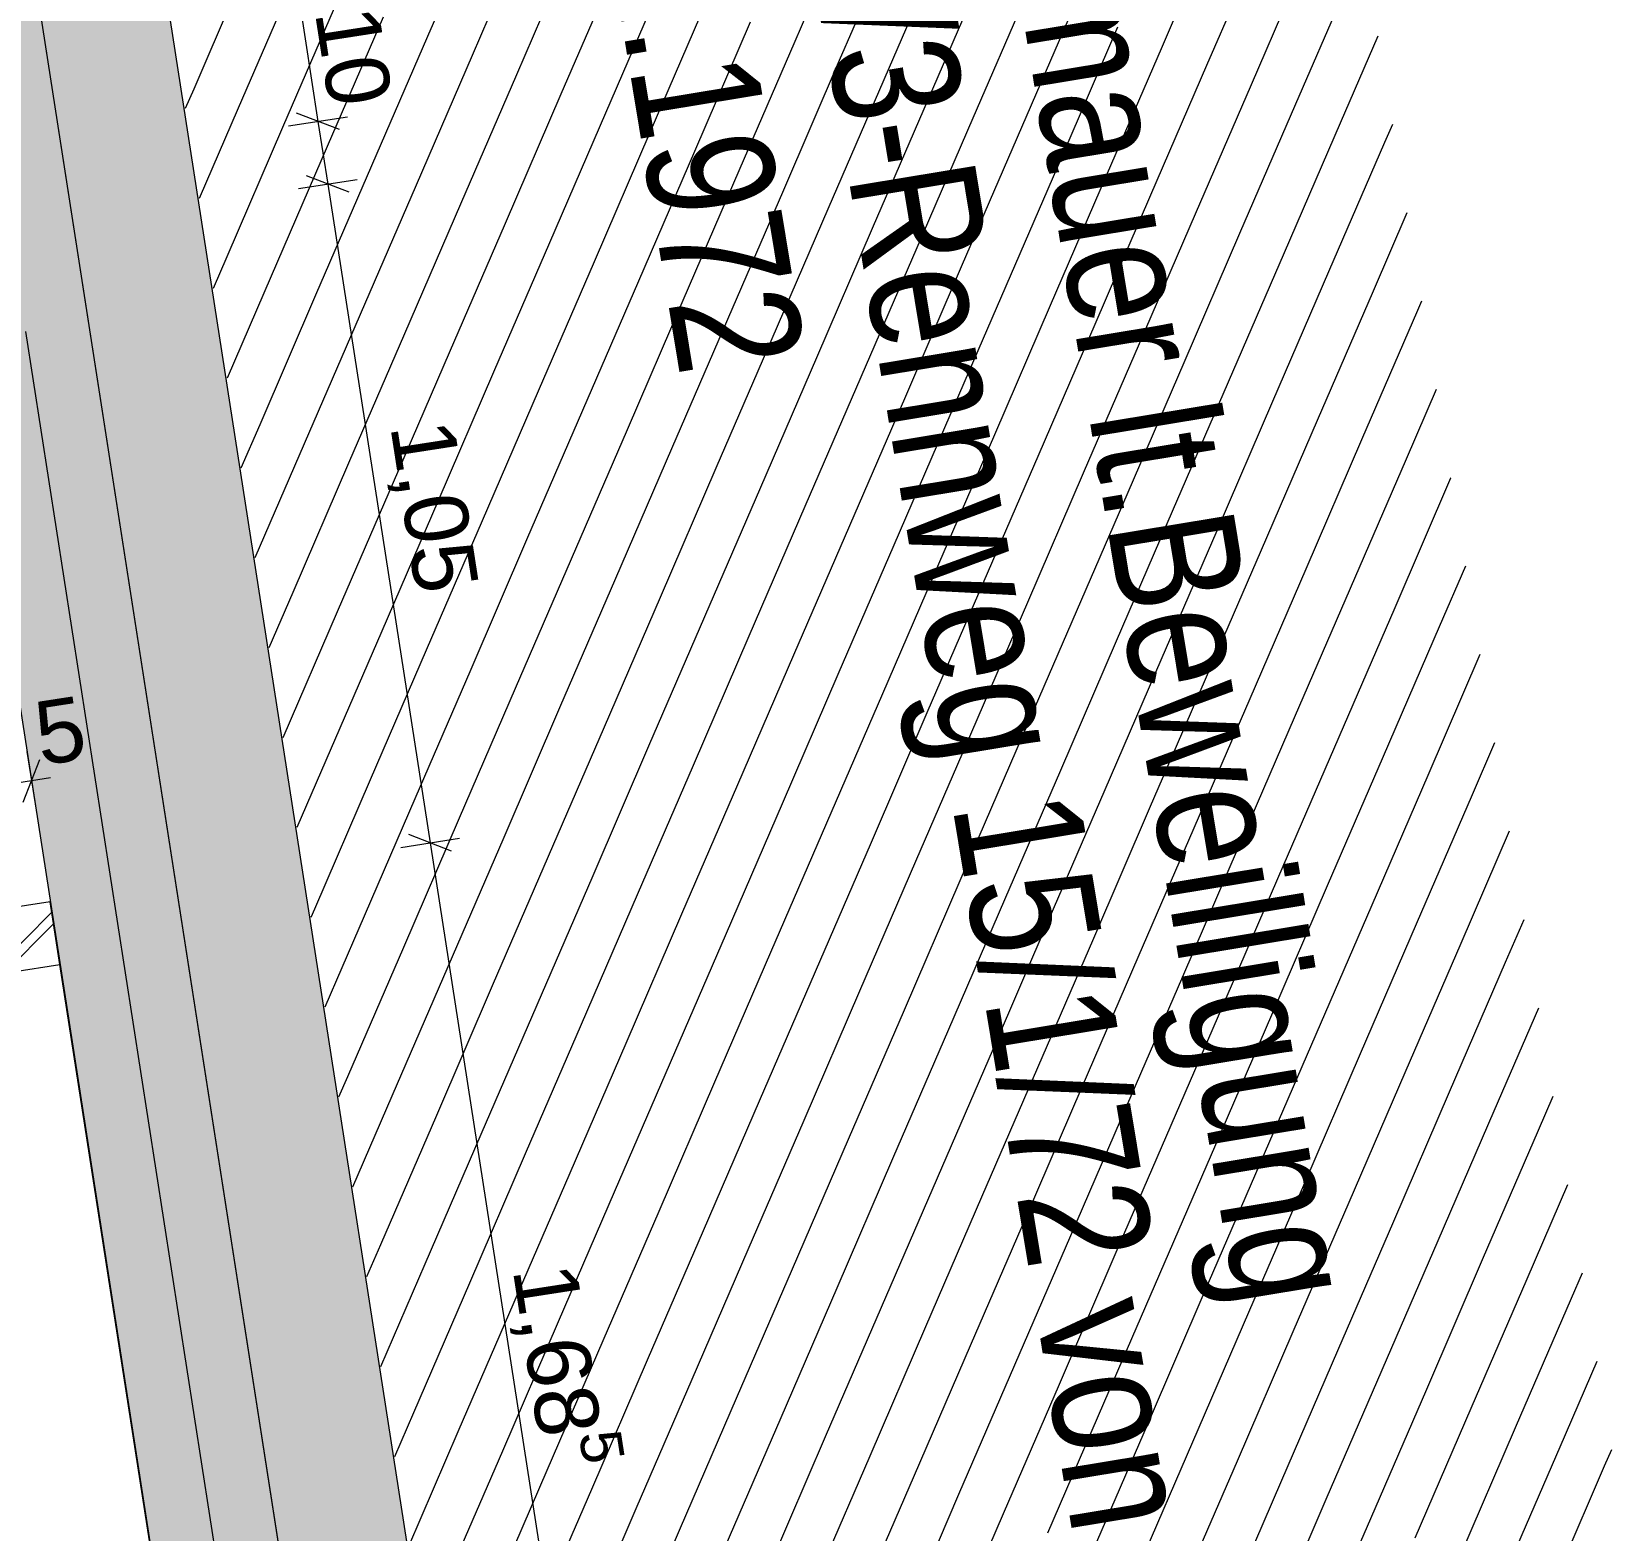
# Model space of a CAD drawing. Header units: millimetres. Extents: x 12535370 to 12566104, y 356204400 to 356234587.
# Drawn here: x 12555867 to 12558355, y 356214765 to 356217126 of the extents above; entities that cross this region are included whole.
import ezdxf
from ezdxf.enums import TextEntityAlignment as Align

# ---------------------------------------------------------------- set-up
doc = ezdxf.new("R2010")
doc.units = ezdxf.units.MM
doc.header["$MEASUREMENT"] = 0
doc.set_wipeout_variables(frame=1)
doc.linetypes.add('Dot & Dashed', pattern=[6702.78, 3527.78, -1763.89, 0, -1411.11])
doc.linetypes.add('Wipeout_Contour', pattern=[1000, 0, -1000])
for name, color, linetype in [('New_015 Innenwände', 7, 'Continuous'), ('New_035 Decken', 7, 'Continuous'), ('New_080 Raumdefinitionen', 7, 'Continuous'), ('New_290 Raster _ Achsen', 7, 'Continuous'), ('New_GRUNDSTÜCKSGRENZE', 7, 'Continuous')]:
    doc.layers.add(name, color=color, linetype=linetype)
for name, color, linetype, lineweight in [('New_015 Innenwände_Pen_No__1', 7, 'Continuous', 13), ('New_035 Decken_Pen_No__1', 7, 'Continuous', 13), ('New_255 Plangrafiken_Pen_No__1', 7, 'Continuous', 13), ('New_255 Plangrafiken_Pen_No__39', 8, 'Continuous', 13), ('New_290 Raster _ Achsen_Pen_No__108', 7, 'Continuous', 13), ('New_GRUNDSTÜCKSGRENZE_Pen_No__1', 7, 'Continuous', 13)]:
    doc.layers.add(name, color=color, linetype=linetype, lineweight=lineweight)
doc.styles.add('GENERATED_STYLE_1', font='arial.ttf')
doc.styles.add('GENERATED_STYLE_2', font='arial.ttf', dxfattribs={"width": 0.8})
doc.dimstyles.new('GENERATED_STYLE__3', dxfattribs={"dimtxt": 100, "dimasz": 47.5, "dimexe": 0.18, "dimexo": 2, "dimgap": 0, "dimtad": 1, "dimlfac": 0.001, "dimzin": 0, "dimdsep": 46, "dimtxsty": 'GENERATED_STYLE_1', "dimblk": 'ARROWHEAD_2', "dimblk1": 'ARROWHEAD_2', "dimblk2": 'ARROWHEAD_2', "dimcen": 0.09, "dimclrd": 7, "dimclre": 7, "dimclrt": 7, "dimadec": 0, "dimazin": 0, "dimtfac": 1, "dimtdec": 4, "dimtmove": 0, "dimatfit": 3, "dimfxl": 1, "dimtolj": 1, "dimtzin": 0, "dimarcsym": 0})

# ---------------------------------------------------------------- blocks, each defined once
blk = doc.blocks.new('*X27', base_point=(12240439.2, 356160438.4))
at = {"layer": 'New_255 Plangrafiken_Pen_No__39', "color": 8, "linetype": 'Continuous', "lineweight": 13}
for p, q in [((12556578.3, 356217322.5), (12556490.2, 356217118.6)), ((12556578.3, 356217322.5), (12556490.2, 356217118.6)), ((12557156.8, 356217314.6), (12557068.7, 356217110.7)), ((12557156.8, 356217314.6), (12557068.7, 356217110.7)), ((12557735.2, 356217306.6), (12557647.1, 356217102.7)), ((12557735.2, 356217306.6), (12557647.1, 356217102.7)), ((12556648.3, 356217292.2), (12556560.3, 356217088.3)), ((12556648.3, 356217292.2), (12556560.3, 356217088.3)), ((12557226.8, 356217284.3), (12557138.7, 356217080.4)), ((12557226.8, 356217284.3), (12557138.7, 356217080.4)), ((12556718.4, 356217262), (12556630.3, 356217058.1)), ((12556718.4, 356217262), (12556630.3, 356217058.1)), ((12557296.9, 356217254), (12557208.8, 356217050.1)), ((12557296.9, 356217254), (12557208.8, 356217050.1)), ((12557805.3, 356217276.4), (12557717.2, 356217072.5)), ((12557805.3, 356217276.4), (12557717.2, 356217072.5)), ((12556210, 356217239.6), (12556121.9, 356217035.7)), ((12556210, 356217239.6), (12556121.9, 356217035.7)), ((12556788.4, 356217231.7), (12556700.4, 356217027.8)), ((12556788.4, 356217231.7), (12556700.4, 356217027.8)), ((12557875.3, 356217246.1), (12557787.2, 356217042.2)), ((12557875.3, 356217246.1), (12557787.2, 356217042.2)), ((12556280, 356217209.4), (12556191.9, 356217005.5)), ((12556280, 356217209.4), (12556191.9, 356217005.5)), ((12557366.9, 356217223.8), (12557278.8, 356217019.9)), ((12557366.9, 356217223.8), (12557278.8, 356217019.9)), ((12557945.4, 356217215.9), (12557857.3, 356217011.9)), ((12557945.4, 356217215.9), (12557857.3, 356217011.9)), ((12556858.5, 356217201.4), (12556770.4, 356216997.5)), ((12556858.5, 356217201.4), (12556770.4, 356216997.5)), ((12557437, 356217193.5), (12557348.9, 356216989.6)), ((12557437, 356217193.5), (12557348.9, 356216989.6)), ((12556350.1, 356217179.1), (12556262, 356216975.2)), ((12556350.1, 356217179.1), (12556262, 356216975.2)), ((12556928.6, 356217171.2), (12556840.5, 356216967.3)), ((12556928.6, 356217171.2), (12556840.5, 356216967.3)), ((12557507, 356217163.3), (12557418.9, 356216959.3)), ((12557507, 356217163.3), (12557418.9, 356216959.3)), ((12556420.1, 356217148.8), (12556332.1, 356216944.9)), ((12556420.1, 356217148.8), (12556332.1, 356216944.9)), ((12556998.6, 356217140.9), (12556910.5, 356216937)), ((12556998.6, 356217140.9), (12556910.5, 356216937)), ((12557577.1, 356217133), (12557489, 356216929.1)), ((12557577.1, 356217133), (12557489, 356216929.1)), ((12556490.2, 356217118.6), (12556402.1, 356216914.7)), ((12556490.2, 356217118.6), (12556402.1, 356216914.7)), ((12557068.7, 356217110.7), (12556980.6, 356216906.7)), ((12557068.7, 356217110.7), (12556980.6, 356216906.7)), ((12557986.8, 356217119.2), (12557927.3, 356216981.7)), ((12557986.8, 356217119.2), (12557927.3, 356216981.7)), ((12556560.3, 356217088.3), (12556472.2, 356216884.4)), ((12556560.3, 356217088.3), (12556472.2, 356216884.4)), ((12557138.7, 356217080.4), (12557050.6, 356216876.5)), ((12557138.7, 356217080.4), (12557050.6, 356216876.5)), ((12557647.1, 356217102.7), (12557559, 356216898.8)), ((12557647.1, 356217102.7), (12557559, 356216898.8)), ((12556630.3, 356217058.1), (12556542.2, 356216854.2)), ((12556630.3, 356217058.1), (12556542.2, 356216854.2)), ((12557717.2, 356217072.5), (12557629.1, 356216868.6)), ((12557717.2, 356217072.5), (12557629.1, 356216868.6)), ((12556121.9, 356217035.7), (12556108.5, 356217004.8)), ((12556121.9, 356217035.7), (12556108.5, 356217004.8)), ((12557208.8, 356217050.1), (12557120.7, 356216846.2)), ((12557208.8, 356217050.1), (12557120.7, 356216846.2)), ((12557787.2, 356217042.2), (12557699.2, 356216838.3)), ((12557787.2, 356217042.2), (12557699.2, 356216838.3)), ((12556191.9, 356217005.5), (12556130.5, 356216863.2)), ((12556191.9, 356217005.5), (12556130.5, 356216863.2)), ((12556700.4, 356217027.8), (12556612.3, 356216823.9)), ((12556700.4, 356217027.8), (12556612.3, 356216823.9)), ((12557278.8, 356217019.9), (12557190.7, 356216816)), ((12557278.8, 356217019.9), (12557190.7, 356216816)), ((12557857.3, 356217011.9), (12557769.2, 356216808)), ((12557857.3, 356217011.9), (12557769.2, 356216808)), ((12556770.4, 356216997.5), (12556682.3, 356216793.6)), ((12556770.4, 356216997.5), (12556682.3, 356216793.6)), ((12557348.9, 356216989.6), (12557260.8, 356216785.7)), ((12557348.9, 356216989.6), (12557260.8, 356216785.7)), ((12557927.3, 356216981.7), (12557839.3, 356216777.8)), ((12557927.3, 356216981.7), (12557839.3, 356216777.8)), ((12556262, 356216975.2), (12556173.9, 356216771.3)), ((12556262, 356216975.2), (12556173.9, 356216771.3)), ((12556840.5, 356216967.3), (12556752.4, 356216763.4)), ((12556840.5, 356216967.3), (12556752.4, 356216763.4)), ((12557418.9, 356216959.3), (12557330.9, 356216755.4)), ((12557418.9, 356216959.3), (12557330.9, 356216755.4)), ((12558009.8, 356216980), (12557997.4, 356216951.4)), ((12558009.8, 356216980), (12557997.4, 356216951.4)), ((12556332.1, 356216944.9), (12556244, 356216741)), ((12556332.1, 356216944.9), (12556244, 356216741)), ((12556910.5, 356216937), (12556822.4, 356216733.1)), ((12556910.5, 356216937), (12556822.4, 356216733.1)), ((12557997.4, 356216951.4), (12557909.3, 356216747.5)), ((12557997.4, 356216951.4), (12557909.3, 356216747.5)), ((12556402.1, 356216914.7), (12556314, 356216710.8)), ((12556402.1, 356216914.7), (12556314, 356216710.8)), ((12556980.6, 356216906.7), (12556892.5, 356216702.8)), ((12556980.6, 356216906.7), (12556892.5, 356216702.8)), ((12557489, 356216929.1), (12557400.9, 356216725.2)), ((12557489, 356216929.1), (12557400.9, 356216725.2)), ((12556472.2, 356216884.4), (12556384.1, 356216680.5)), ((12556472.2, 356216884.4), (12556384.1, 356216680.5)), ((12557559, 356216898.8), (12557471, 356216694.9)), ((12557559, 356216898.8), (12557471, 356216694.9)), ((12557050.6, 356216876.5), (12556962.5, 356216672.6)), ((12557050.6, 356216876.5), (12556962.5, 356216672.6)), ((12557629.1, 356216868.6), (12557541, 356216664.7)), ((12557629.1, 356216868.6), (12557541, 356216664.7)), ((12556542.2, 356216854.2), (12556454.1, 356216650.2)), ((12556542.2, 356216854.2), (12556454.1, 356216650.2)), ((12557120.7, 356216846.2), (12557032.6, 356216642.3)), ((12557120.7, 356216846.2), (12557032.6, 356216642.3)), ((12557699.2, 356216838.3), (12557611.1, 356216634.4)), ((12557699.2, 356216838.3), (12557611.1, 356216634.4)), ((12558032.7, 356216840.8), (12557979.4, 356216717.2)), ((12558032.7, 356216840.8), (12557979.4, 356216717.2)), ((12556612.3, 356216823.9), (12556524.2, 356216620)), ((12556612.3, 356216823.9), (12556524.2, 356216620)), ((12557190.7, 356216816), (12557102.7, 356216612.1)), ((12557190.7, 356216816), (12557102.7, 356216612.1)), ((12557769.2, 356216808), (12557681.1, 356216604.1)), ((12557769.2, 356216808), (12557681.1, 356216604.1)), ((12556682.3, 356216793.6), (12556594.2, 356216589.7)), ((12556682.3, 356216793.6), (12556594.2, 356216589.7)), ((12557260.8, 356216785.7), (12557172.7, 356216581.8)), ((12557260.8, 356216785.7), (12557172.7, 356216581.8)), ((12556173.9, 356216771.3), (12556152.5, 356216721.7)), ((12556173.9, 356216771.3), (12556152.5, 356216721.7)), ((12556752.4, 356216763.4), (12556664.3, 356216559.5)), ((12556752.4, 356216763.4), (12556664.3, 356216559.5)), ((12557839.3, 356216777.8), (12557751.2, 356216573.9)), ((12557839.3, 356216777.8), (12557751.2, 356216573.9)), ((12556244, 356216741), (12556174.5, 356216580.1)), ((12556244, 356216741), (12556174.5, 356216580.1)), ((12556822.4, 356216733.1), (12556734.4, 356216529.2)), ((12556822.4, 356216733.1), (12556734.4, 356216529.2)), ((12557330.9, 356216755.4), (12557242.8, 356216551.5)), ((12557330.9, 356216755.4), (12557242.8, 356216551.5)), ((12557909.3, 356216747.5), (12557821.2, 356216543.6)), ((12557909.3, 356216747.5), (12557821.2, 356216543.6)), ((12556314, 356216710.8), (12556225.9, 356216506.9)), ((12556314, 356216710.8), (12556225.9, 356216506.9)), ((12557400.9, 356216725.2), (12557312.8, 356216521.3)), ((12557400.9, 356216725.2), (12557312.8, 356216521.3)), ((12557979.4, 356216717.2), (12557891.3, 356216513.3)), ((12557979.4, 356216717.2), (12557891.3, 356216513.3)), ((12556892.5, 356216702.8), (12556804.4, 356216498.9)), ((12556892.5, 356216702.8), (12556804.4, 356216498.9)), ((12557471, 356216694.9), (12557382.9, 356216491)), ((12557471, 356216694.9), (12557382.9, 356216491)), ((12558049.4, 356216687), (12557961.3, 356216483.1)), ((12558049.4, 356216687), (12557961.3, 356216483.1)), ((12558055.7, 356216701.6), (12558049.4, 356216687)), ((12558055.7, 356216701.6), (12558049.4, 356216687)), ((12556384.1, 356216680.5), (12556296, 356216476.6)), ((12556384.1, 356216680.5), (12556296, 356216476.6)), ((12556962.5, 356216672.6), (12556874.5, 356216468.7)), ((12556962.5, 356216672.6), (12556874.5, 356216468.7)), ((12557541, 356216664.7), (12557452.9, 356216460.7)), ((12557541, 356216664.7), (12557452.9, 356216460.7)), ((12556454.1, 356216650.2), (12556366, 356216446.3)), ((12556454.1, 356216650.2), (12556366, 356216446.3)), ((12557032.6, 356216642.3), (12556944.5, 356216438.4)), ((12557032.6, 356216642.3), (12556944.5, 356216438.4)), ((12557611.1, 356216634.4), (12557523, 356216430.5)), ((12557611.1, 356216634.4), (12557523, 356216430.5)), ((12556524.2, 356216620), (12556436.1, 356216416.1)), ((12556524.2, 356216620), (12556436.1, 356216416.1)), ((12557102.7, 356216612.1), (12557014.6, 356216408.1)), ((12557102.7, 356216612.1), (12557014.6, 356216408.1)), ((12556594.2, 356216589.7), (12556506.2, 356216385.8)), ((12556594.2, 356216589.7), (12556506.2, 356216385.8)), ((12557681.1, 356216604.1), (12557593, 356216400.2)), ((12557681.1, 356216604.1), (12557593, 356216400.2)), ((12556664.3, 356216559.5), (12556576.2, 356216355.5)), ((12556664.3, 356216559.5), (12556576.2, 356216355.5)), ((12557172.7, 356216581.8), (12557084.6, 356216377.9)), ((12557172.7, 356216581.8), (12557084.6, 356216377.9)), ((12557751.2, 356216573.9), (12557663.1, 356216370)), ((12557751.2, 356216573.9), (12557663.1, 356216370)), ((12558078.7, 356216562.4), (12558031.4, 356216452.8)), ((12558078.7, 356216562.4), (12558031.4, 356216452.8)), ((12557242.8, 356216551.5), (12557154.7, 356216347.6)), ((12557242.8, 356216551.5), (12557154.7, 356216347.6)), ((12557821.2, 356216543.6), (12557733.1, 356216339.7)), ((12557821.2, 356216543.6), (12557733.1, 356216339.7)), ((12556734.4, 356216529.2), (12556646.3, 356216325.3)), ((12556734.4, 356216529.2), (12556646.3, 356216325.3)), ((12557312.8, 356216521.3), (12557224.7, 356216317.4)), ((12557312.8, 356216521.3), (12557224.7, 356216317.4)), ((12557891.3, 356216513.3), (12557803.2, 356216309.4)), ((12557891.3, 356216513.3), (12557803.2, 356216309.4)), ((12556225.9, 356216506.9), (12556196.4, 356216438.5)), ((12556225.9, 356216506.9), (12556196.4, 356216438.5)), ((12556804.4, 356216498.9), (12556716.3, 356216295)), ((12556804.4, 356216498.9), (12556716.3, 356216295)), ((12557382.9, 356216491), (12557294.8, 356216287.1)), ((12557382.9, 356216491), (12557294.8, 356216287.1)), ((12557961.3, 356216483.1), (12557873.3, 356216279.2)), ((12557961.3, 356216483.1), (12557873.3, 356216279.2)), ((12556296, 356216476.6), (12556218.4, 356216297)), ((12556296, 356216476.6), (12556218.4, 356216297)), ((12556874.5, 356216468.7), (12556786.4, 356216264.8)), ((12556874.5, 356216468.7), (12556786.4, 356216264.8)), ((12557452.9, 356216460.7), (12557364.8, 356216256.8)), ((12557452.9, 356216460.7), (12557364.8, 356216256.8)), ((12556366, 356216446.3), (12556278, 356216242.4)), ((12556366, 356216446.3), (12556278, 356216242.4)), ((12556944.5, 356216438.4), (12556856.4, 356216234.5)), ((12556944.5, 356216438.4), (12556856.4, 356216234.5)), ((12558031.4, 356216452.8), (12557943.3, 356216248.9)), ((12558031.4, 356216452.8), (12557943.3, 356216248.9)), ((12556436.1, 356216416.1), (12556348, 356216212.2)), ((12556436.1, 356216416.1), (12556348, 356216212.2)), ((12557014.6, 356216408.1), (12556926.5, 356216204.2)), ((12557014.6, 356216408.1), (12556926.5, 356216204.2)), ((12557523, 356216430.5), (12557434.9, 356216226.6)), ((12557523, 356216430.5), (12557434.9, 356216226.6)), ((12558101.4, 356216422.6), (12558013.4, 356216218.6)), ((12558101.4, 356216422.6), (12558013.4, 356216218.6)), ((12558101.7, 356216423.2), (12558101.4, 356216422.6)), ((12558101.7, 356216423.2), (12558101.4, 356216422.6)), ((12556506.2, 356216385.8), (12556418.1, 356216181.9)), ((12556506.2, 356216385.8), (12556418.1, 356216181.9)), ((12557593, 356216400.2), (12557505, 356216196.3)), ((12557593, 356216400.2), (12557505, 356216196.3)), ((12557084.6, 356216377.9), (12556996.5, 356216174)), ((12557084.6, 356216377.9), (12556996.5, 356216174)), ((12557663.1, 356216370), (12557575, 356216166)), ((12557663.1, 356216370), (12557575, 356216166)), ((12556576.2, 356216355.5), (12556488.1, 356216151.6)), ((12556576.2, 356216355.5), (12556488.1, 356216151.6)), ((12557154.7, 356216347.6), (12557066.6, 356216143.7)), ((12557154.7, 356216347.6), (12557066.6, 356216143.7)), ((12557733.1, 356216339.7), (12557645.1, 356216135.8)), ((12557733.1, 356216339.7), (12557645.1, 356216135.8)), ((12556646.3, 356216325.3), (12556558.2, 356216121.4)), ((12556646.3, 356216325.3), (12556558.2, 356216121.4)), ((12557224.7, 356216317.4), (12557136.6, 356216113.4)), ((12557224.7, 356216317.4), (12557136.6, 356216113.4)), ((12557803.2, 356216309.4), (12557715.1, 356216105.5)), ((12557803.2, 356216309.4), (12557715.1, 356216105.5)), ((12556716.3, 356216295), (12556628.2, 356216091.1)), ((12556716.3, 356216295), (12556628.2, 356216091.1)), ((12557294.8, 356216287.1), (12557206.7, 356216083.2)), ((12557294.8, 356216287.1), (12557206.7, 356216083.2)), ((12558124.7, 356216284), (12558083.4, 356216188.4)), ((12558124.7, 356216284), (12558083.4, 356216188.4)), ((12556786.4, 356216264.8), (12556698.3, 356216060.8)), ((12556786.4, 356216264.8), (12556698.3, 356216060.8)), ((12557873.3, 356216279.2), (12557785.2, 356216075.3)), ((12557873.3, 356216279.2), (12557785.2, 356216075.3)), ((12556278, 356216242.4), (12556240.4, 356216155.4)), ((12556278, 356216242.4), (12556240.4, 356216155.4)), ((12556856.4, 356216234.5), (12556768.3, 356216030.6)), ((12556856.4, 356216234.5), (12556768.3, 356216030.6)), ((12557364.8, 356216256.8), (12557276.8, 356216052.9)), ((12557364.8, 356216256.8), (12557276.8, 356216052.9)), ((12557943.3, 356216248.9), (12557855.2, 356216045)), ((12557943.3, 356216248.9), (12557855.2, 356216045)), ((12556348, 356216212.2), (12556262.4, 356216013.9)), ((12556348, 356216212.2), (12556262.4, 356216013.9)), ((12557434.9, 356216226.6), (12557346.8, 356216022.7)), ((12557434.9, 356216226.6), (12557346.8, 356216022.7)), ((12558013.4, 356216218.6), (12557925.3, 356216014.7)), ((12558013.4, 356216218.6), (12557925.3, 356216014.7)), ((12556926.5, 356216204.2), (12556838.4, 356216000.3)), ((12556926.5, 356216204.2), (12556838.4, 356216000.3)), ((12557505, 356216196.3), (12557416.9, 356215992.4)), ((12557505, 356216196.3), (12557416.9, 356215992.4)), ((12558083.4, 356216188.4), (12557995.3, 356215984.5)), ((12558083.4, 356216188.4), (12557995.3, 356215984.5)), ((12556418.1, 356216181.9), (12556330, 356215978)), ((12556418.1, 356216181.9), (12556330, 356215978)), ((12556996.5, 356216174), (12556908.5, 356215970.1)), ((12556996.5, 356216174), (12556908.5, 356215970.1)), ((12557575, 356216166), (12557486.9, 356215962.1)), ((12557575, 356216166), (12557486.9, 356215962.1)), ((12556488.1, 356216151.6), (12556400, 356215947.7)), ((12556488.1, 356216151.6), (12556400, 356215947.7)), ((12557066.6, 356216143.7), (12556978.5, 356215939.8)), ((12557066.6, 356216143.7), (12556978.5, 356215939.8)), ((12557645.1, 356216135.8), (12557557, 356215931.9)), ((12557645.1, 356216135.8), (12557557, 356215931.9)), ((12558147.7, 356216144.8), (12558065.4, 356215954.2)), ((12558147.7, 356216144.8), (12558065.4, 356215954.2)), ((12556558.2, 356216121.4), (12556470.1, 356215917.5)), ((12556558.2, 356216121.4), (12556470.1, 356215917.5)), ((12557136.6, 356216113.4), (12557048.6, 356215909.5)), ((12557136.6, 356216113.4), (12557048.6, 356215909.5)), ((12556628.2, 356216091.1), (12556540.1, 356215887.2)), ((12556628.2, 356216091.1), (12556540.1, 356215887.2)), ((12557715.1, 356216105.5), (12557627, 356215901.6)), ((12557715.1, 356216105.5), (12557627, 356215901.6)), ((12556698.3, 356216060.8), (12556610.2, 356215856.9)), ((12556698.3, 356216060.8), (12556610.2, 356215856.9)), ((12557206.7, 356216083.2), (12557118.6, 356215879.3)), ((12557206.7, 356216083.2), (12557118.6, 356215879.3)), ((12557785.2, 356216075.3), (12557697.1, 356215871.3)), ((12557785.2, 356216075.3), (12557697.1, 356215871.3)), ((12557276.8, 356216052.9), (12557188.7, 356215849)), ((12557276.8, 356216052.9), (12557188.7, 356215849)), ((12557855.2, 356216045), (12557767.1, 356215841.1)), ((12557855.2, 356216045), (12557767.1, 356215841.1)), ((12556768.3, 356216030.6), (12556680.3, 356215826.7)), ((12556768.3, 356216030.6), (12556680.3, 356215826.7)), ((12557346.8, 356216022.7), (12557258.7, 356215818.7)), ((12557346.8, 356216022.7), (12557258.7, 356215818.7)), ((12557925.3, 356216014.7), (12557837.2, 356215810.8)), ((12557925.3, 356216014.7), (12557837.2, 356215810.8)), ((12556838.4, 356216000.3), (12556750.3, 356215796.4)), ((12556838.4, 356216000.3), (12556750.3, 356215796.4)), ((12557416.9, 356215992.4), (12557328.8, 356215788.5)), ((12557416.9, 356215992.4), (12557328.8, 356215788.5)), ((12558170.7, 356216005.6), (12558135.4, 356215923.9)), ((12558170.7, 356216005.6), (12558135.4, 356215923.9)), ((12556330, 356215978), (12556284.3, 356215872.3)), ((12556330, 356215978), (12556284.3, 356215872.3)), ((12556908.5, 356215970.1), (12556820.4, 356215766.1)), ((12556908.5, 356215970.1), (12556820.4, 356215766.1)), ((12557486.9, 356215962.1), (12557398.8, 356215758.2)), ((12557486.9, 356215962.1), (12557398.8, 356215758.2)), ((12557995.3, 356215984.5), (12557907.2, 356215780.6)), ((12557995.3, 356215984.5), (12557907.2, 356215780.6)), ((12556400, 356215947.7), (12556312, 356215743.8)), ((12556400, 356215947.7), (12556312, 356215743.8)), ((12556978.5, 356215939.8), (12556890.4, 356215735.9)), ((12556978.5, 356215939.8), (12556890.4, 356215735.9)), ((12558065.4, 356215954.2), (12557977.3, 356215750.3)), ((12558065.4, 356215954.2), (12557977.3, 356215750.3)), ((12556470.1, 356215917.5), (12556382, 356215713.5)), ((12556470.1, 356215917.5), (12556382, 356215713.5)), ((12557557, 356215931.9), (12557468.9, 356215728)), ((12557557, 356215931.9), (12557468.9, 356215728)), ((12558135.4, 356215923.9), (12558047.4, 356215720)), ((12558135.4, 356215923.9), (12558047.4, 356215720)), ((12556540.1, 356215887.2), (12556452.1, 356215683.3)), ((12556540.1, 356215887.2), (12556452.1, 356215683.3)), ((12557048.6, 356215909.5), (12556960.5, 356215705.6)), ((12557048.6, 356215909.5), (12556960.5, 356215705.6)), ((12557627, 356215901.6), (12557538.9, 356215697.7)), ((12557627, 356215901.6), (12557538.9, 356215697.7)), ((12557118.6, 356215879.3), (12557030.5, 356215675.4)), ((12557118.6, 356215879.3), (12557030.5, 356215675.4)), ((12557697.1, 356215871.3), (12557609, 356215667.4)), ((12557697.1, 356215871.3), (12557609, 356215667.4)), ((12558193.7, 356215866.4), (12558117.4, 356215689.8)), ((12558193.7, 356215866.4), (12558117.4, 356215689.8)), ((12556610.2, 356215856.9), (12556522.1, 356215653)), ((12556610.2, 356215856.9), (12556522.1, 356215653)), ((12557188.7, 356215849), (12557100.6, 356215645.1)), ((12557188.7, 356215849), (12557100.6, 356215645.1)), ((12557767.1, 356215841.1), (12557679.1, 356215637.2)), ((12557767.1, 356215841.1), (12557679.1, 356215637.2)), ((12556680.3, 356215826.7), (12556592.2, 356215622.8)), ((12556680.3, 356215826.7), (12556592.2, 356215622.8)), ((12557258.7, 356215818.7), (12557170.6, 356215614.8)), ((12557258.7, 356215818.7), (12557170.6, 356215614.8)), ((12556750.3, 356215796.4), (12556662.2, 356215592.5)), ((12556750.3, 356215796.4), (12556662.2, 356215592.5)), ((12557328.8, 356215788.5), (12557240.7, 356215584.6)), ((12557328.8, 356215788.5), (12557240.7, 356215584.6)), ((12557837.2, 356215810.8), (12557749.1, 356215606.9)), ((12557837.2, 356215810.8), (12557749.1, 356215606.9)), ((12556820.4, 356215766.1), (12556732.3, 356215562.2)), ((12556820.4, 356215766.1), (12556732.3, 356215562.2)), ((12557907.2, 356215780.6), (12557819.2, 356215576.6)), ((12557907.2, 356215780.6), (12557819.2, 356215576.6)), ((12556312, 356215743.8), (12556306.3, 356215730.7)), ((12556312, 356215743.8), (12556306.3, 356215730.7)), ((12557398.8, 356215758.2), (12557310.7, 356215554.3)), ((12557398.8, 356215758.2), (12557310.7, 356215554.3)), ((12557977.3, 356215750.3), (12557889.2, 356215546.4)), ((12557977.3, 356215750.3), (12557889.2, 356215546.4)), ((12556382, 356215713.5), (12556328.3, 356215589.2)), ((12556382, 356215713.5), (12556328.3, 356215589.2)), ((12556890.4, 356215735.9), (12556802.3, 356215532)), ((12556890.4, 356215735.9), (12556802.3, 356215532)), ((12557468.9, 356215728), (12557380.8, 356215524)), ((12557468.9, 356215728), (12557380.8, 356215524)), ((12558047.4, 356215720), (12557959.3, 356215516.1)), ((12558047.4, 356215720), (12557959.3, 356215516.1)), ((12558216.7, 356215727.2), (12558187.5, 356215659.5)), ((12558216.7, 356215727.2), (12558187.5, 356215659.5)), ((12556960.5, 356215705.6), (12556872.4, 356215501.7)), ((12556960.5, 356215705.6), (12556872.4, 356215501.7)), ((12557538.9, 356215697.7), (12557450.9, 356215493.8)), ((12557538.9, 356215697.7), (12557450.9, 356215493.8)), ((12558117.4, 356215689.8), (12558029.3, 356215485.9)), ((12558117.4, 356215689.8), (12558029.3, 356215485.9)), ((12556452.1, 356215683.3), (12556364, 356215479.4)), ((12556452.1, 356215683.3), (12556364, 356215479.4)), ((12557030.5, 356215675.4), (12556942.4, 356215471.4)), ((12557030.5, 356215675.4), (12556942.4, 356215471.4)), ((12557609, 356215667.4), (12557520.9, 356215463.5)), ((12557609, 356215667.4), (12557520.9, 356215463.5)), ((12556522.1, 356215653), (12556434, 356215449.1)), ((12556522.1, 356215653), (12556434, 356215449.1)), ((12557100.6, 356215645.1), (12557012.5, 356215441.2)), ((12557100.6, 356215645.1), (12557012.5, 356215441.2)), ((12557679.1, 356215637.2), (12557591, 356215433.3)), ((12557679.1, 356215637.2), (12557591, 356215433.3)), ((12558187.5, 356215659.5), (12558099.4, 356215455.6)), ((12558187.5, 356215659.5), (12558099.4, 356215455.6)), ((12556592.2, 356215622.8), (12556504.1, 356215418.8)), ((12556592.2, 356215622.8), (12556504.1, 356215418.8)), ((12557170.6, 356215614.8), (12557082.6, 356215410.9)), ((12557170.6, 356215614.8), (12557082.6, 356215410.9)), ((12556662.2, 356215592.5), (12556574.1, 356215388.6)), ((12556662.2, 356215592.5), (12556574.1, 356215388.6)), ((12557749.1, 356215606.9), (12557661, 356215403)), ((12557749.1, 356215606.9), (12557661, 356215403)), ((12558239.7, 356215588), (12558169.4, 356215425.3)), ((12558239.7, 356215588), (12558169.4, 356215425.3)), ((12556732.3, 356215562.2), (12556644.2, 356215358.3)), ((12556732.3, 356215562.2), (12556644.2, 356215358.3)), ((12557240.7, 356215584.6), (12557152.6, 356215380.7)), ((12557240.7, 356215584.6), (12557152.6, 356215380.7)), ((12557819.2, 356215576.6), (12557731.1, 356215372.7)), ((12557819.2, 356215576.6), (12557731.1, 356215372.7)), ((12557310.7, 356215554.3), (12557222.7, 356215350.4)), ((12557310.7, 356215554.3), (12557222.7, 356215350.4)), ((12557889.2, 356215546.4), (12557801.1, 356215342.5)), ((12557889.2, 356215546.4), (12557801.1, 356215342.5)), ((12556802.3, 356215532), (12556714.2, 356215328.1)), ((12556802.3, 356215532), (12556714.2, 356215328.1)), ((12557380.8, 356215524), (12557292.7, 356215320.1)), ((12557380.8, 356215524), (12557292.7, 356215320.1)), ((12557959.3, 356215516.1), (12557871.2, 356215312.2)), ((12557959.3, 356215516.1), (12557871.2, 356215312.2)), ((12556872.4, 356215501.7), (12556784.3, 356215297.8)), ((12556872.4, 356215501.7), (12556784.3, 356215297.8)), ((12557450.9, 356215493.8), (12557362.8, 356215289.9)), ((12557450.9, 356215493.8), (12557362.8, 356215289.9)), ((12556364, 356215479.4), (12556350.2, 356215447.6)), ((12556364, 356215479.4), (12556350.2, 356215447.6)), ((12556942.4, 356215471.4), (12556854.4, 356215267.5)), ((12556942.4, 356215471.4), (12556854.4, 356215267.5)), ((12557520.9, 356215463.5), (12557432.8, 356215259.6)), ((12557520.9, 356215463.5), (12557432.8, 356215259.6)), ((12558029.3, 356215485.9), (12557941.2, 356215281.9)), ((12558029.3, 356215485.9), (12557941.2, 356215281.9)), ((12556434, 356215449.1), (12556372.2, 356215306)), ((12556434, 356215449.1), (12556372.2, 356215306)), ((12557012.5, 356215441.2), (12556924.4, 356215237.3)), ((12557012.5, 356215441.2), (12556924.4, 356215237.3)), ((12558099.4, 356215455.6), (12558011.3, 356215251.7)), ((12558099.4, 356215455.6), (12558011.3, 356215251.7)), ((12558262.7, 356215448.8), (12558239.5, 356215395.1)), ((12558262.7, 356215448.8), (12558239.5, 356215395.1)), ((12556504.1, 356215418.8), (12556416, 356215214.9)), ((12556504.1, 356215418.8), (12556416, 356215214.9)), ((12557591, 356215433.3), (12557502.9, 356215229.3)), ((12557591, 356215433.3), (12557502.9, 356215229.3)), ((12558169.4, 356215425.3), (12558081.3, 356215221.4)), ((12558169.4, 356215425.3), (12558081.3, 356215221.4)), ((12556574.1, 356215388.6), (12556486.1, 356215184.7)), ((12556574.1, 356215388.6), (12556486.1, 356215184.7)), ((12557082.6, 356215410.9), (12556994.5, 356215207)), ((12557082.6, 356215410.9), (12556994.5, 356215207)), ((12557661, 356215403), (12557572.9, 356215199.1)), ((12557661, 356215403), (12557572.9, 356215199.1)), ((12558239.5, 356215395.1), (12558151.4, 356215191.2)), ((12558239.5, 356215395.1), (12558151.4, 356215191.2)), ((12557152.6, 356215380.7), (12557064.5, 356215176.7)), ((12557152.6, 356215380.7), (12557064.5, 356215176.7)), ((12557731.1, 356215372.7), (12557643, 356215168.8)), ((12557731.1, 356215372.7), (12557643, 356215168.8)), ((12556644.2, 356215358.3), (12556556.1, 356215154.4)), ((12556644.2, 356215358.3), (12556556.1, 356215154.4)), ((12557222.7, 356215350.4), (12557134.6, 356215146.5)), ((12557222.7, 356215350.4), (12557134.6, 356215146.5)), ((12557801.1, 356215342.5), (12557713, 356215138.6)), ((12557801.1, 356215342.5), (12557713, 356215138.6)), ((12556714.2, 356215328.1), (12556626.2, 356215124.2)), ((12556714.2, 356215328.1), (12556626.2, 356215124.2)), ((12557292.7, 356215320.1), (12557204.6, 356215116.2)), ((12557292.7, 356215320.1), (12557204.6, 356215116.2)), ((12556784.3, 356215297.8), (12556696.2, 356215093.9)), ((12556784.3, 356215297.8), (12556696.2, 356215093.9)), ((12557362.8, 356215289.9), (12557274.7, 356215086)), ((12557362.8, 356215289.9), (12557274.7, 356215086)), ((12557871.2, 356215312.2), (12557783.1, 356215108.3)), ((12557871.2, 356215312.2), (12557783.1, 356215108.3)), ((12558285.7, 356215309.6), (12558221.5, 356215160.9)), ((12558285.7, 356215309.6), (12558221.5, 356215160.9)), ((12556854.4, 356215267.5), (12556766.3, 356215063.6)), ((12556854.4, 356215267.5), (12556766.3, 356215063.6)), ((12557941.2, 356215281.9), (12557853.2, 356215078)), ((12557941.2, 356215281.9), (12557853.2, 356215078)), ((12557432.8, 356215259.6), (12557344.7, 356215055.7)), ((12557432.8, 356215259.6), (12557344.7, 356215055.7)), ((12558011.3, 356215251.7), (12557923.2, 356215047.8)), ((12558011.3, 356215251.7), (12557923.2, 356215047.8)), ((12556416, 356215214.9), (12556394.2, 356215164.5)), ((12556416, 356215214.9), (12556394.2, 356215164.5)), ((12556924.4, 356215237.3), (12556836.3, 356215033.4)), ((12556924.4, 356215237.3), (12556836.3, 356215033.4)), ((12557502.9, 356215229.3), (12557414.8, 356215025.4)), ((12557502.9, 356215229.3), (12557414.8, 356215025.4)), ((12558081.3, 356215221.4), (12557993.3, 356215017.5)), ((12558081.3, 356215221.4), (12557993.3, 356215017.5)), ((12556994.5, 356215207), (12556906.4, 356215003.1)), ((12556994.5, 356215207), (12556906.4, 356215003.1)), ((12557572.9, 356215199.1), (12557484.8, 356214995.2)), ((12557572.9, 356215199.1), (12557484.8, 356214995.2)), ((12558151.4, 356215191.2), (12558063.3, 356214987.2)), ((12558151.4, 356215191.2), (12558063.3, 356214987.2)), ((12556486.1, 356215184.7), (12556416.2, 356215022.9)), ((12556486.1, 356215184.7), (12556416.2, 356215022.9)), ((12557064.5, 356215176.7), (12556976.4, 356214972.8)), ((12557064.5, 356215176.7), (12556976.4, 356214972.8)), ((12557643, 356215168.8), (12557554.9, 356214964.9)), ((12557643, 356215168.8), (12557554.9, 356214964.9)), ((12558308.7, 356215170.4), (12558291.5, 356215130.6)), ((12558308.7, 356215170.4), (12558291.5, 356215130.6)), ((12556556.1, 356215154.4), (12556468, 356214950.5)), ((12556556.1, 356215154.4), (12556468, 356214950.5)), ((12557134.6, 356215146.5), (12557046.5, 356214942.6)), ((12557134.6, 356215146.5), (12557046.5, 356214942.6)), ((12558221.5, 356215160.9), (12558133.4, 356214957)), ((12558221.5, 356215160.9), (12558133.4, 356214957)), ((12556626.2, 356215124.2), (12556538.1, 356214920.2)), ((12556626.2, 356215124.2), (12556538.1, 356214920.2)), ((12557204.6, 356215116.2), (12557116.5, 356214912.3)), ((12557204.6, 356215116.2), (12557116.5, 356214912.3)), ((12557713, 356215138.6), (12557625, 356214934.7)), ((12557713, 356215138.6), (12557625, 356214934.7)), ((12558291.5, 356215130.6), (12558203.4, 356214926.7)), ((12558291.5, 356215130.6), (12558203.4, 356214926.7)), ((12556696.2, 356215093.9), (12556608.1, 356214890)), ((12556696.2, 356215093.9), (12556608.1, 356214890)), ((12557783.1, 356215108.3), (12557695, 356214904.4)), ((12557783.1, 356215108.3), (12557695, 356214904.4)), ((12557274.7, 356215086), (12557186.6, 356214882.1)), ((12557274.7, 356215086), (12557186.6, 356214882.1)), ((12557853.2, 356215078), (12557765.1, 356214874.1)), ((12557853.2, 356215078), (12557765.1, 356214874.1)), ((12556766.3, 356215063.6), (12556678.2, 356214859.7)), ((12556766.3, 356215063.6), (12556678.2, 356214859.7)), ((12557344.7, 356215055.7), (12557256.7, 356214851.8)), ((12557344.7, 356215055.7), (12557256.7, 356214851.8)), ((12557923.2, 356215047.8), (12557835.1, 356214843.9)), ((12557923.2, 356215047.8), (12557835.1, 356214843.9)), ((12556836.3, 356215033.4), (12556748.2, 356214829.5)), ((12556836.3, 356215033.4), (12556748.2, 356214829.5)), ((12557414.8, 356215025.4), (12557326.7, 356214821.5)), ((12557414.8, 356215025.4), (12557326.7, 356214821.5)), ((12557993.3, 356215017.5), (12557905.2, 356214813.6)), ((12557993.3, 356215017.5), (12557905.2, 356214813.6)), ((12558331.7, 356215031.2), (12558273.5, 356214896.5)), ((12558331.7, 356215031.2), (12558273.5, 356214896.5)), ((12556906.4, 356215003.1), (12556818.3, 356214799.2)), ((12556906.4, 356215003.1), (12556818.3, 356214799.2)), ((12557484.8, 356214995.2), (12557396.8, 356214791.3)), ((12557484.8, 356214995.2), (12557396.8, 356214791.3)), ((12556976.4, 356214972.8), (12556888.3, 356214768.9)), ((12556976.4, 356214972.8), (12556888.3, 356214768.9)), ((12558063.3, 356214987.2), (12557975.2, 356214783.3)), ((12558063.3, 356214987.2), (12557975.2, 356214783.3)), ((12556468, 356214950.5), (12556438.1, 356214881.3)), ((12556468, 356214950.5), (12556438.1, 356214881.3)), ((12557046.5, 356214942.6), (12556958.4, 356214738.7)), ((12557046.5, 356214942.6), (12556958.4, 356214738.7)), ((12557554.9, 356214964.9), (12557466.8, 356214761)), ((12557554.9, 356214964.9), (12557466.8, 356214761)), ((12558133.4, 356214957), (12558045.3, 356214753.1)), ((12558133.4, 356214957), (12558045.3, 356214753.1)), ((12556538.1, 356214920.2), (12556460.1, 356214739.8)), ((12556538.1, 356214920.2), (12556460.1, 356214739.8)), ((12557625, 356214934.7), (12557536.9, 356214730.7)), ((12557625, 356214934.7), (12557536.9, 356214730.7)), ((12558203.4, 356214926.7), (12558115.3, 356214722.8)), ((12558203.4, 356214926.7), (12558115.3, 356214722.8)), ((12557116.5, 356214912.3), (12557028.5, 356214708.4)), ((12557116.5, 356214912.3), (12557028.5, 356214708.4)), ((12557695, 356214904.4), (12557606.9, 356214700.5)), ((12557695, 356214904.4), (12557606.9, 356214700.5)), ((12558273.5, 356214896.5), (12558185.4, 356214692.6)), ((12558273.5, 356214896.5), (12558185.4, 356214692.6)), ((12558354.7, 356214892), (12558343.5, 356214866.2)), ((12558354.7, 356214892), (12558343.5, 356214866.2)), ((12556608.1, 356214890), (12556520, 356214686.1)), ((12556608.1, 356214890), (12556520, 356214686.1)), ((12557186.6, 356214882.1), (12557098.5, 356214678.1)), ((12557186.6, 356214882.1), (12557098.5, 356214678.1)), ((12557765.1, 356214874.1), (12557677, 356214670.2)), ((12557765.1, 356214874.1), (12557677, 356214670.2)), ((12558343.5, 356214866.2), (12558255.4, 356214662.3)), ((12558343.5, 356214866.2), (12558255.4, 356214662.3)), ((12556678.2, 356214859.7), (12556590.1, 356214655.8)), ((12556678.2, 356214859.7), (12556590.1, 356214655.8)), ((12557256.7, 356214851.8), (12557168.6, 356214647.9)), ((12557256.7, 356214851.8), (12557168.6, 356214647.9)), ((12557835.1, 356214843.9), (12557747, 356214640)), ((12557835.1, 356214843.9), (12557747, 356214640)), ((12556748.2, 356214829.5), (12556660.2, 356214625.5)), ((12556748.2, 356214829.5), (12556660.2, 356214625.5)), ((12557326.7, 356214821.5), (12557238.6, 356214617.6)), ((12557326.7, 356214821.5), (12557238.6, 356214617.6)), ((12556818.3, 356214799.2), (12556730.2, 356214595.3)), ((12556818.3, 356214799.2), (12556730.2, 356214595.3)), ((12557396.8, 356214791.3), (12557308.7, 356214587.4)), ((12557396.8, 356214791.3), (12557308.7, 356214587.4)), ((12557905.2, 356214813.6), (12557817.1, 356214609.7)), ((12557905.2, 356214813.6), (12557817.1, 356214609.7)), ((12556888.3, 356214768.9), (12556800.3, 356214565)), ((12556888.3, 356214768.9), (12556800.3, 356214565)), ((12557975.2, 356214783.3), (12557887.1, 356214579.4)), ((12557975.2, 356214783.3), (12557887.1, 356214579.4))]:
    blk.add_line(p, q, dxfattribs=at)
blk = doc.blocks.new('Fill_1', base_point=(12240439.2, 356160438.4))
at = {"layer": 'New_255 Plangrafiken_Pen_No__39', "color": 8, "linetype": 'Continuous', "lineweight": 13}
blk.add_blockref('*X27', (12240439.2, 356160438.4), dxfattribs=at)
blk = doc.blocks.new('Slab_1', base_point=(12539360.9, 356214097.6))
at = {"layer": 'New_035 Decken_Pen_No__1', "color": 7, "linetype": 'Continuous', "lineweight": 13, "flags": 128}
blk.add_lwpolyline([(12539360.9, 356214097.6), (12557578.6, 356206227.8), (12554930.7, 356223270.2), (12544734.3, 356227674.9), (12543285.2, 356224007.9), (12543065.9, 356223453.8), (12542457.4, 356221915.9), (12541606.4, 356219765.4), (12540339.4, 356216563.5), (12539802, 356215205.5)], close=True, dxfattribs=at)
blk = doc.blocks.new('Wall_7', base_point=(12555111.4, 356223410.1))
at = {"layer": 'New_015 Innenwände', "linetype": 'Continuous', "lineweight": 0, "true_color": 0x000000}
h = blk.add_hatch(dxfattribs=at)
h.set_pattern_fill('BETON_BEWEHRT_SN46', color=18, style=0, pattern_type=2)
h.set_pattern_definition([(45, (12240439.16, 356160438.36), (-70.710678, 70.710678), [30, -20]), (45, (12240403.8, 356160473.71), (-70.710678, 70.710678), [100, 0])])
h.paths.add_polyline_path([(12555404.4, 356218918.6), (12557325.4, 356206555.1), (12557542.4, 356206461.3), (12555621.4, 356218824.9)])
h = blk.add_hatch(dxfattribs=at)
h.set_pattern_fill('DÄMMSTOFF__POLYSTYROL_EPS', color=18, style=0, pattern_type=2)
h.set_pattern_definition([(188.831587, (12240439.157, 356160438.356), (-7.9776854, 51.345463), [30, -60]), (188.831587, (12240398.68, 356160405.774), (-7.9776854, 51.345463), [30, -60]), (248.831587, (12240409.51, 356160433.75), (-48.455318, 18.763853), [30, -60]), (248.831587, (12240417.49, 356160382.404), (-48.455318, 18.763853), [30, -60]), (308.831587, (12240439.157, 356160438.356), (40.477632, 32.5816096), [30, -60]), (308.831587, (12240447.134, 356160387.01), (40.477632, 32.5816096), [30, -60])])
h.paths.add_polyline_path([(12555621.4, 356218824.9), (12557578.6, 356206227.8), (12557795.6, 356206134.1), (12555838.4, 356218731.2)])
at = {"layer": 'New_015 Innenwände_Pen_No__1', "color": 7, "linetype": 'Continuous', "lineweight": 13}
blk.add_line((12557542.4, 356206461.3), (12555621.4, 356218824.9), dxfattribs=at)
at = {"layer": 'New_015 Innenwände_Pen_No__1', "color": 7, "linetype": 'Continuous', "lineweight": 13, "flags": 128}
for points in [[(12557831.9, 356205900.5), (12555147.7, 356223176.5)], [(12555404.4, 356218918.6), (12557325.4, 356206555.1)]]:
    blk.add_lwpolyline(points, dxfattribs=at)
blk = doc.blocks.new('Wall_65', base_point=(12555451.3, 356215686.3))
at = {"color": 254, "linetype": 'Wipeout_Contour', "lineweight": 0, "ltscale": 1425747521.54951}
blk.add_wipeout([(12555466.6, 356215587.5), (12555911.3, 356215656.6), (12555895.9, 356215755.4), (12555451.3, 356215686.3)], dxfattribs=at).dxf.layer = 'New_015 Innenwände'
at = {"layer": 'New_015 Innenwände', "linetype": 'Continuous', "lineweight": 0, "true_color": 0x000000}
h = blk.add_hatch(dxfattribs=at)
h.set_pattern_fill('INSULATION', color=18, style=0, pattern_type=2)
h.set_pattern_definition([(45, (12240439.16, 356160438.356), (-53.033009, 53.033009), []), (45, (12240428.55, 356160448.96), (-53.033009, 53.033009), [])])
h.paths.add_polyline_path([(12555466.6, 356215587.5), (12555911.3, 356215656.6), (12555895.9, 356215755.4), (12555451.3, 356215686.3)])
at = {"layer": 'New_015 Innenwände_Pen_No__1', "color": 7, "linetype": 'Continuous', "lineweight": 13, "flags": 128}
for points in [[(12555895.9, 356215755.4), (12555451.3, 356215686.3)], [(12555911.3, 356215656.6), (12555895.9, 356215755.4)], [(12555466.6, 356215587.5), (12555911.3, 356215656.6)]]:
    blk.add_lwpolyline(points, dxfattribs=at)
blk = doc.blocks.new('Standard grid marker[49]', base_point=(12557581.8, 356205556.1))
at = {"layer": 'New_290 Raster _ Achsen_Pen_No__108', "color": 7, "linetype": 'Dot & Dashed', "lineweight": 13}
blk.add_line((12557428.3, 356206544.2), (12554130.1, 356227771.8), dxfattribs=at)
at = {"layer": 'New_290 Raster _ Achsen_Pen_No__108', "color": 7, "lineweight": 13, "style": 'GENERATED_STYLE_1'}
for tag, p in [('AC_MarkerText_1_1', (12553993, 356228998.9)), ('AC_MarkerText_1_0', (12557652, 356205449.2))]:
    blk.add_attdef(tag, text='', height=150, rotation=336.6365, dxfattribs=at).set_placement(p, align=Align.TOP_CENTER)
blk = doc.blocks.new('*D240', base_point=(12240439.2, 356160438.4))
at = {"layer": 'New_GRUNDSTÜCKSGRENZE_Pen_No__1', "color": 7, "linetype": 'Continuous', "lineweight": 13, "transparency": 16777216}
for p, q in [((12556194.8, 356217775.2), (12556210.2, 356217676.4)), ((12556163.8, 356217669.2), (12556256.5, 356217683.6)), ((12556243.8, 356217663.4), (12556176.5, 356217689.4)), ((12556210.2, 356217676.4), (12556317.6, 356216984.7)), ((12556271.3, 356216977.5), (12556363.9, 356216991.9)), ((12556351.3, 356216971.7), (12556284, 356216997.7)), ((12556317.6, 356216984.7), (12556333, 356216885.9))]:
    blk.add_line(p, q, dxfattribs=at)
at = {"layer": 'New_GRUNDSTÜCKSGRENZE_Pen_No__1', "color": 7, "lineweight": 13, "transparency": 16777216, "char_height": 100, "attachment_point": 7, "rotation": 278.8316, "style": 'GENERATED_STYLE_1'}
for s, insert in [('\\A1;{\\pql;\\fArial|b0|i0|c0|p0;\\W1.000000;10}', (12556232.7, 356217661.6)), ('\\A1;{\\pql;\\fArial|b0|i0|c0|p0;\\W1.000000;70}', (12556271.9, 356217409)), ('\\A1;{\\pql;\\fArial|b0|i0|c0|p0;\\W1.000000;10}', (12556311.2, 356217156.4))]:
    blk.add_mtext(s, dxfattribs=dict(at, insert=insert))
blk = doc.blocks.new('ARROWHEAD_2')
at = {"color": 0, "linetype": 'Continuous', "lineweight": 0}
for p, q in [((-0.378, -0.655), (0.378, 0.655)), ((0, 0), (-1, 0))]:
    blk.add_line(p, q, dxfattribs=at)
blk = doc.blocks.new('*D241', base_point=(12240439.2, 356160438.4))
at = {"layer": 'New_GRUNDSTÜCKSGRENZE_Pen_No__1', "color": 7, "linetype": 'Continuous', "lineweight": 13, "transparency": 16777216}
for p, q in [((12556351.3, 356216971.7), (12556284, 356216997.7)), ((12556317.6, 356216984.7), (12556333, 356216885.9)), ((12556286.7, 356216878.7), (12556379.3, 356216893.1)), ((12556366.6, 356216872.9), (12556299.3, 356216898.9)), ((12556333, 356216885.9), (12556494.2, 356215848.3))]:
    blk.add_line(p, q, dxfattribs=at)
blk = doc.blocks.new('*D242', base_point=(12240439.2, 356160438.4))
at = {"layer": 'New_GRUNDSTÜCKSGRENZE_Pen_No__1', "color": 7, "linetype": 'Continuous', "lineweight": 13, "transparency": 16777216}
for p, q in [((12556366.6, 356216872.9), (12556299.3, 356216898.9)), ((12556333, 356216885.9), (12556494.2, 356215848.3)), ((12556527.8, 356215835.3), (12556460.5, 356215861.4)), ((12556447.9, 356215841.1), (12556540.5, 356215855.5)), ((12556494.2, 356215848.3), (12556753, 356214182.8))]:
    blk.add_line(p, q, dxfattribs=at)
at = {"layer": 'New_GRUNDSTÜCKSGRENZE_Pen_No__1', "color": 7, "lineweight": 13, "transparency": 16777216, "insert": (12556412.9, 356216502.1), "char_height": 100, "attachment_point": 7, "rotation": 278.8316, "style": 'GENERATED_STYLE_1'}
blk.add_mtext('\\A1;{\\pql;\\fArial|b0|i0|c0|p0;\\W1.000000;1,05}', dxfattribs=at)
blk = doc.blocks.new('*D243', base_point=(12240439.2, 356160438.4))
at = {"layer": 'New_GRUNDSTÜCKSGRENZE_Pen_No__1', "color": 7, "linetype": 'Continuous', "lineweight": 13, "transparency": 16777216}
for p, q in [((12556527.8, 356215835.3), (12556460.5, 356215861.4)), ((12556494.2, 356215848.3), (12556753, 356214182.8)), ((12556786.6, 356214169.8), (12556719.3, 356214195.9))]:
    blk.add_line(p, q, dxfattribs=at)
at = {"layer": 'New_GRUNDSTÜCKSGRENZE_Pen_No__1', "color": 7, "lineweight": 13, "transparency": 16777216, "insert": (12556595.3, 356215171.7), "char_height": 100, "attachment_point": 7, "rotation": 278.8316, "style": 'GENERATED_STYLE_1'}
blk.add_mtext('\\A1;{\\pql;\\fArial|b0|i0|c0|p0;\\W1.000000;1,68\\fArial|b0|i0|c0|p0;\\W1.000000;\\A1{\\H.66x;\\S5^  ;}}', dxfattribs=at)
blk = doc.blocks.new('*D244', base_point=(12240439.2, 356160438.4))
at = {"layer": 'New_GRUNDSTÜCKSGRENZE_Pen_No__1', "color": 7, "linetype": 'Continuous', "lineweight": 13, "transparency": 16777216}
for p, q in [((12556494.2, 356215848.3), (12556753, 356214182.8)), ((12556786.6, 356214169.8), (12556719.3, 356214195.9)), ((12556706.6, 356214175.6), (12556799.3, 356214190)), ((12556753, 356214182.8), (12556940.3, 356212977.4)), ((12556973.9, 356212964.3), (12556906.6, 356212990.4))]:
    blk.add_line(p, q, dxfattribs=at)
at = {"layer": 'New_GRUNDSTÜCKSGRENZE_Pen_No__1', "color": 7, "lineweight": 13, "transparency": 16777216, "insert": (12556845.9, 356213715), "char_height": 100, "attachment_point": 7, "rotation": 278.8316, "style": 'GENERATED_STYLE_1'}
blk.add_mtext('\\A1;{\\pql;\\fArial|b0|i0|c0|p0;\\W1.000000;1,22}', dxfattribs=at)
blk = doc.blocks.new('*D251', base_point=(12240439.2, 356160438.4))
at = {"layer": 'New_GRUNDSTÜCKSGRENZE_Pen_No__1', "color": 7, "linetype": 'Continuous', "lineweight": 13, "transparency": 16777216}
for p, q in [((12555859.2, 356215992.2), (12555873.6, 356215899.5)), ((12555804, 356215904.5), (12555830, 356215971.8)), ((12555809.8, 356215984.5), (12555824.2, 356215891.8)), ((12555853.3, 356215912.2), (12555879.4, 356215979.5)), ((12555866.4, 356215945.8), (12555817, 356215938.2)), ((12555896.6, 356215950.5), (12555866.4, 356215945.8))]:
    blk.add_line(p, q, dxfattribs=at)
at = {"layer": 'New_GRUNDSTÜCKSGRENZE_Pen_No__1', "color": 7, "lineweight": 13, "transparency": 16777216, "insert": (12555881.1, 356215968.4), "char_height": 100, "attachment_point": 7, "rotation": 8.8236, "style": 'GENERATED_STYLE_1'}
blk.add_mtext('\\A1;{\\pql;\\fArial|b0|i0|c0|p0;\\W1.000000;5}', dxfattribs=at)

msp = doc.modelspace()

# ---------------------------------------------------------------- linework, layer by layer
at = {"layer": 'New_080 Raumdefinitionen', "color": 21, "linetype": 'Continuous', "lineweight": 0, "true_color": 0xffa8a8, "flags": 128}
msp.add_lwpolyline([(12551277.92, 356217270.816), (12553205.718, 356216438.039), (12552631.36, 356215105.702), (12555839.836, 356213719.694), (12556113.71, 356214353.686), (12555911.278, 356215656.561), (12555367.807, 356215572.12), (12554807.805, 356219176.368), (12552756.238, 356220062.611), (12552657.097, 356219833.11), (12552427.595, 356219932.25)], close=True, dxfattribs=at)

# ---------------------------------------------------------------- block references
at = {"layer": 'New_015 Innenwände', "color": 7, "lineweight": 13}
msp.add_blockref('Wall_7', (12555111.397, 356223410.052), dxfattribs=at)
at = {"layer": 'New_035 Decken', "color": 7, "linetype": 'Continuous', "lineweight": 13}
msp.add_blockref('Slab_1', (12539360.947, 356214097.55), dxfattribs=at)
at = {"layer": 'New_255 Plangrafiken_Pen_No__39', "color": 8, "linetype": 'Continuous', "lineweight": 13}
msp.add_blockref('Fill_1', (12240439.157, 356160438.356), dxfattribs=at)

# ---------------------------------------------------------------- texts
at = {"layer": 'New_255 Plangrafiken_Pen_No__1', "color": 7, "linetype": 'Continuous', "lineweight": 13, "insert": (12556703.624, 356217682.049), "char_height": 200, "attachment_point": 7, "rotation": 279.380775, "line_spacing_factor": 0.937161, "style": 'GENERATED_STYLE_2'}
msp.add_mtext('\\A1;{\\pql;\\fArial|b0|i0|c0|p0;\\W0.800000;Feuermauer lt.Beweilligung\\P\\pql;\\fArial|b0|i0|c0|p0;\\W0.800000;MA36/3-Rennweg 15/1/72 von\\P\\pql;\\fArial|b0|i0|c0|p0;\\W0.800000;01.02.1972}', dxfattribs=at)

# ---------------------------------------------------------------- dimensions: what is measured, and where the dimension line sits
at = {"layer": 'New_GRUNDSTÜCKSGRENZE', "color": 7, "linetype": 'Continuous', "lineweight": 13}
for base, p1, p2, picture, middle in [((12556317.623, 356216984.701), (12555562.502, 356217575.775), (12555669.986, 356216884.076), '*D240', (12556333.032, 356217341.466)), ((12556332.976, 356216885.887), (12555669.986, 356216884.076), (12555685.341, 356216785.262), '*D241', (12556372.284, 356217088.832)), ((12556940.254, 356212977.366), (12556105.369, 356214082.211), (12556292.686, 356212876.751), '*D244', (12556915.162, 356213594.799))]:
    dim = msp.add_linear_dim(base=base, p1=p1, p2=p2, angle=278.831587, dimstyle='GENERATED_STYLE__3', dxfattribs=at)
    dim.commit()
    dim.dimension.update_dxf_attribs({"geometry": picture, "text_midpoint": middle, "dimtype": 160, "text_rotation": 278.831587})

# ---------------------------------------------------------------- next in the draw order: block references
at = {"layer": 'New_015 Innenwände', "color": 7, "lineweight": 13}
msp.add_blockref('Wall_65', (12555451.268, 356215686.287), dxfattribs=at)

# ---------------------------------------------------------------- next in the draw order: block references
at = {"layer": 'New_290 Raster _ Achsen', "color": 7, "linetype": 'Continuous', "lineweight": 13}
msp.add_blockref('Standard grid marker[49]', (12557581.816, 356205556.091), dxfattribs=at)

# ---------------------------------------------------------------- next in the draw order: dimensions: what is measured, and where the dimension line sits
at = {"layer": 'New_GRUNDSTÜCKSGRENZE', "color": 7, "linetype": 'Continuous', "lineweight": 13}
for base, p1, p2, angle, picture, middle, turn in [((12556494.184, 356215848.335), (12555685.341, 356216785.262), (12555846.553, 356215747.711), 278.831587, '*D242', (12556482.136, 356216381.813), 278.831587), ((12555816.988, 356215938.17), (12555895.925, 356215755.375), (12555846.553, 356215747.711), 188.823575, '*D251', (12555911.073, 356216023.613), 8.823575), ((12556752.958, 356214182.828), (12555846.553, 356215747.711), (12556105.369, 356214082.211), 278.831587, '*D243', (12556708.932, 356214922.123), 278.831587)]:
    dim = msp.add_linear_dim(base=base, p1=p1, p2=p2, angle=angle, dimstyle='GENERATED_STYLE__3', dxfattribs=at)
    dim.commit()
    dim.dimension.update_dxf_attribs({"geometry": picture, "text_midpoint": middle, "dimtype": 160, "text_rotation": turn})

doc.saveas('drawing.dxf')
